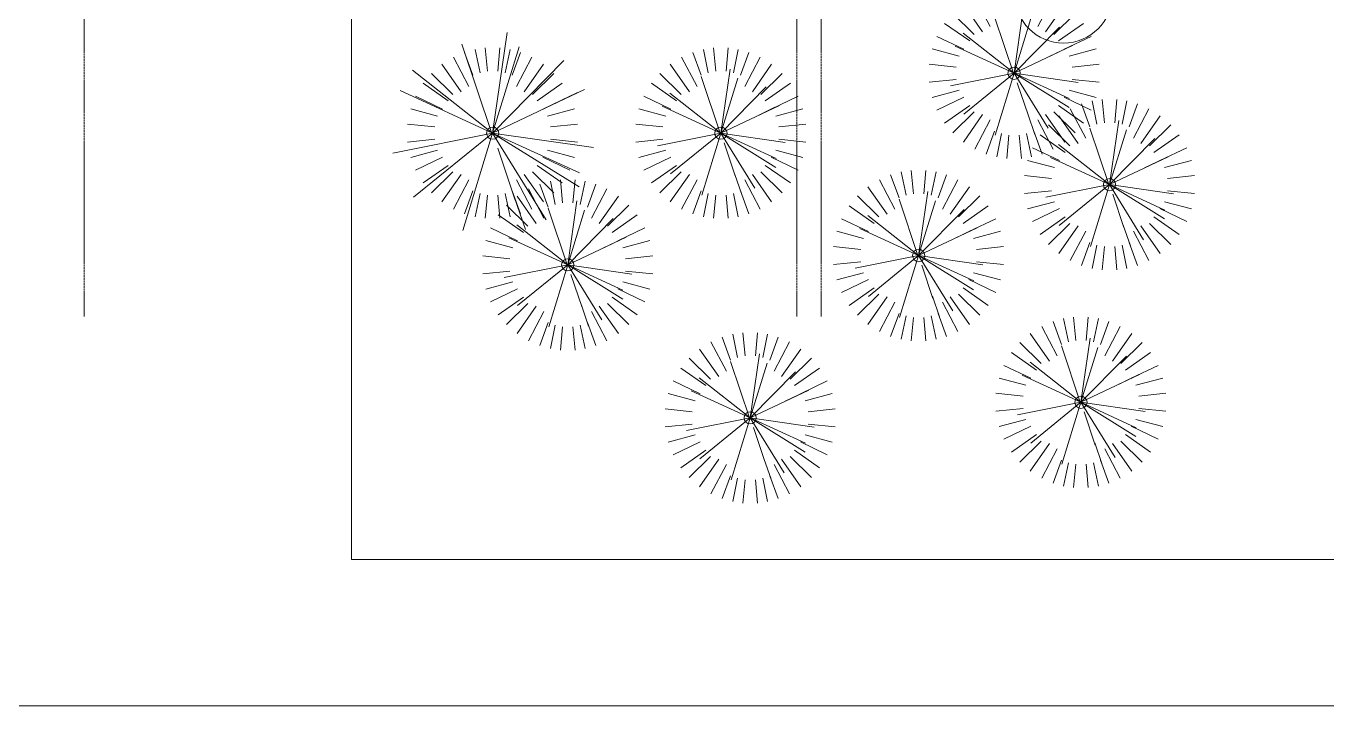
# Model space of a CAD drawing. Header units: inches. Extents: x 126 to 2219, y -1759 to -92.
# Drawn here: x 1781.9 to 2210.2, y -1758.7 to -1536 of the extents above; entities that cross this region are included whole.
import ezdxf

# ---------------------------------------------------------------- set-up
doc = ezdxf.new("R2010")
doc.units = ezdxf.units.IN
doc.header["$MEASUREMENT"] = 0
doc.linetypes.add('Grid Line 1_2_', pattern=[0.875, 0.5, -0.125, 0.125, -0.125])
for name, color, linetype, lineweight in [('C-TOPO', 7, 'Continuous', 9), ('L-PLNT', 71, 'Continuous', 9), ('S-GRID', 1, 'Continuous', 9), ('S-GRID-IDEN', 1, 'Continuous', 9)]:
    doc.layers.add(name, color=color, linetype=linetype, lineweight=lineweight)

# ---------------------------------------------------------------- blocks, each defined once
blk = doc.blocks.new('RPC Shrub - Acacia  3_-6_-453035-Floor Plan - Office Annex')
at = {"layer": 'L-PLNT', "color": 252}
for p, q in [((-7.96, 26.84), (-5.59, 18.01)), ((-2.95, 27.84), (-2.02, 18.97)), ((2.95, 27.84), (2.02, 18.97)), ((7.96, 26.84), (5.59, 18.01)), ((-16.33, 22.75), (-10.57, 14.53)), ((-12.09, 25.26), (-7.86, 16.43)), ((12.09, 25.26), (7.86, 16.43)), ((16.33, 22.75), (10.57, 14.53)), ((-19.56, 20.03), (-12.68, 13.05)), ((0, 0), (-9.08, 19.18)), ((-8.46, 17.68), (-5.5, 11.5)), ((0, 0), (3.03, 21)), ((0, 0), (8.31, 18.09)), ((0, 0), (11.21, 18.01)), ((19.56, 20.03), (12.68, 13.05)), ((-22.54, 16.61), (-13.53, 10.3)), ((0, 0), (-15.14, 14.87)), ((22.54, 16.61), (13.53, 10.3)), ((-26.46, 9.16), (-18.94, 6.43)), ((-24.88, 12.85), (-15.27, 7.81)), ((0, 0), (18.04, 11.16)), ((24.88, 12.85), (15.27, 7.81)), ((26.46, 9.16), (18.94, 6.43)), ((-27.42, 5.69), (-19.78, 4.12)), ((0, 0), (-17.96, 5.53)), ((3.13, 1.05), (14, 4.69)), ((20.09, 6.82), (13.26, 4.5)), ((27.42, 5.69), (19.78, 4.12)), ((-27.9, 2.4), (-20.28, 1.69)), ((0, 0), (-21, 3.03)), ((0, 0), (-13.12, -16.68)), ((0, 0), (-8.86, -19.28)), ((0, 0), (20.28, -6.24)), ((0, 0), (13.37, -16.47)), ((0, 0), (4.15, -20.81)), ((27.9, 2.4), (20.28, 1.69)), ((-27.9, -2.4), (-20.28, -1.69)), ((-27.42, -5.69), (-19.78, -4.12)), ((-18.52, -6.41), (0.29, -0.11)), ((27.42, -5.69), (19.78, -4.12)), ((27.9, -2.4), (20.28, -1.69)), ((-26.46, -9.16), (-18.94, -6.43)), ((-24.88, -12.85), (-15.27, -7.81)), ((24.88, -12.85), (15.27, -7.81)), ((26.46, -9.16), (18.94, -6.43)), ((-22.54, -16.61), (-13.53, -10.3)), ((22.54, -16.61), (13.53, -10.3)), ((-19.56, -20.03), (-12.68, -13.05)), ((-16.33, -22.75), (-10.57, -14.53)), ((-12.09, -25.26), (-7.86, -16.43)), ((12.09, -25.26), (7.86, -16.43)), ((16.33, -22.75), (10.57, -14.53)), ((19.56, -20.03), (12.68, -13.05)), ((-7.96, -26.84), (-5.59, -18.01)), ((-2.95, -27.84), (-2.02, -18.97)), ((2.95, -27.84), (2.02, -18.97)), ((7.96, -26.84), (5.59, -18.01))]:
    blk.add_line(p, q, dxfattribs=at)
for start, end in [(0, 180), (180, 0)]:
    blk.add_arc((0, 0), 2, start, end, dxfattribs=at)
blk = doc.blocks.new('RPC Shrub - Thevetia 5_-6_-453034-Floor Plan - Office Annex')
at = {"layer": 'L-PLNT', "color": 252}
for p, q in [((0, 0), (-14.27, 30.13)), ((0, 0), (4.76, 33)), ((-13.3, 27.78), (-8.64, 18.07)), ((-7.96, 26.84), (-5.59, 18.01)), ((-2.95, 27.84), (-2.02, 18.97)), ((0, 0), (13.06, 28.42)), ((0, 0), (17.61, 28.31)), ((2.95, 27.84), (2.02, 18.97)), ((7.96, 26.84), (5.59, 18.01)), ((0, 0), (-23.79, 23.36)), ((-16.33, 22.75), (-10.57, 14.53)), ((-12.09, 25.26), (-7.86, 16.43)), ((12.09, 25.26), (7.86, 16.43)), ((16.33, 22.75), (10.57, 14.53)), ((-19.56, 20.03), (-12.68, 13.05)), ((0, 0), (28.36, 17.54)), ((19.56, 20.03), (12.68, 13.05)), ((-22.54, 16.61), (-13.53, 10.3)), ((22.54, 16.61), (13.53, 10.3)), ((0, 0), (-28.22, 8.69)), ((-26.46, 9.16), (-18.94, 6.43)), ((-24.88, 12.85), (-15.27, 7.81)), ((24.88, 12.85), (15.27, 7.81)), ((26.46, 9.16), (18.94, 6.43)), ((31.57, 10.71), (20.84, 7.07)), ((0, 0), (-33, 4.76)), ((-27.42, 5.69), (-19.78, 4.12)), ((4.91, 1.65), (22, 7.37)), ((27.42, 5.69), (19.78, 4.12)), ((-27.9, 2.4), (-20.28, 1.69)), ((0, 0), (-20.61, -26.21)), ((0, 0), (-13.93, -30.29)), ((0, 0), (31.86, -9.81)), ((0, 0), (21.02, -25.88)), ((0, 0), (6.52, -32.7)), ((27.9, 2.4), (20.28, 1.69)), ((-29.1, -10.08), (0.46, -0.17)), ((-27.9, -2.4), (-20.28, -1.69)), ((-27.42, -5.69), (-19.78, -4.12)), ((27.42, -5.69), (19.78, -4.12)), ((27.9, -2.4), (20.28, -1.69)), ((-26.46, -9.16), (-18.94, -6.43)), ((-24.88, -12.85), (-15.27, -7.81)), ((24.88, -12.85), (15.27, -7.81)), ((26.46, -9.16), (18.94, -6.43)), ((-22.54, -16.61), (-13.53, -10.3)), ((22.54, -16.61), (13.53, -10.3)), ((-19.56, -20.03), (-12.68, -13.05)), ((-16.33, -22.75), (-10.57, -14.53)), ((-12.09, -25.26), (-7.86, -16.43)), ((12.09, -25.26), (7.86, -16.43)), ((16.33, -22.75), (10.57, -14.53)), ((19.56, -20.03), (12.68, -13.05)), ((-7.96, -26.84), (-5.59, -18.01)), ((-2.95, -27.84), (-2.02, -18.97)), ((2.95, -27.84), (2.02, -18.97)), ((7.96, -26.84), (5.59, -18.01))]:
    blk.add_line(p, q, dxfattribs=at)
for start, end in [(0, 180), (180, 0)]:
    blk.add_arc((0, 0), 2, start, end, dxfattribs=at)
blk = doc.blocks.new('Grid - Grid Head - Circle-50561-Floor Plan - Office Annex')
at = {"layer": 'S-GRID-IDEN', "color": 7}
blk.add_circle((0, 0), 0.25, dxfattribs=at)
blk = doc.blocks.new('Open Source Metal Building_Exterior_rvt-1-Floor Plan - Office Annex')
at = {"layer": 'C-TOPO'}
for p, q in [((1888.44, -1530.71), (1888.44, -1710.71)), ((1888.44, -1710.71), (1888.44, -1530.71)), ((1888.44, -1710.71), (2210.15, -1710.71)), ((2210.15, -1710.71), (1888.44, -1710.71)), ((126.49, -1758.71), (2210.15, -1758.71)), ((2210.15, -1758.71), (126.49, -1758.71))]:
    blk.add_line(p, q, dxfattribs=at)
at = {"layer": 'S-GRID', "linetype": 'Grid Line 1_2_'}
for p, q in [((1800.94, -1631.19), (1800.94, -124.28)), ((2034.31, -1631.19), (2034.31, -124.28)), ((2042.31, -1631.19), (2042.31, -124.28))]:
    blk.add_line(p, q, dxfattribs=at)
at = {"color": 170, "lineweight": 5, "xscale": 63.99999999999997, "yscale": 63.99999999999997, "zscale": 63.99999999999997, "rotation": 269.9999999999994}
blk.add_blockref('Grid - Grid Head - Circle-50561-Floor Plan - Office Annex', (2121.65, -1525.59), dxfattribs=at)
at = {"color": 252, "lineweight": 9, "rotation": 270}
for name, p in [('RPC Shrub - Acacia  3_-6_-453035-Floor Plan - Office Annex', (2105.44, -1551.46)), ('RPC Shrub - Thevetia 5_-6_-453034-Floor Plan - Office Annex', (1934.69, -1571.08)), ('RPC Shrub - Acacia  3_-6_-453035-Floor Plan - Office Annex', (2009.44, -1571.08)), ('RPC Shrub - Acacia  3_-6_-453035-Floor Plan - Office Annex', (2136.7, -1587.96)), ('RPC Shrub - Acacia  3_-6_-453035-Floor Plan - Office Annex', (2074.19, -1611.21)), ('RPC Shrub - Acacia  3_-6_-453035-Floor Plan - Office Annex', (1959.28, -1614.23)), ('RPC Shrub - Acacia  3_-6_-453035-Floor Plan - Office Annex', (2127.35, -1659.27)), ('RPC Shrub - Acacia  3_-6_-453035-Floor Plan - Office Annex', (2019.03, -1664.37))]:
    blk.add_blockref(name, p, dxfattribs=at)

msp = doc.modelspace()

# ---------------------------------------------------------------- block references
at = {"lineweight": 5}
msp.add_blockref('Open Source Metal Building_Exterior_rvt-1-Floor Plan - Office Annex', (0, 0), dxfattribs=at)

doc.saveas('drawing.dxf')
